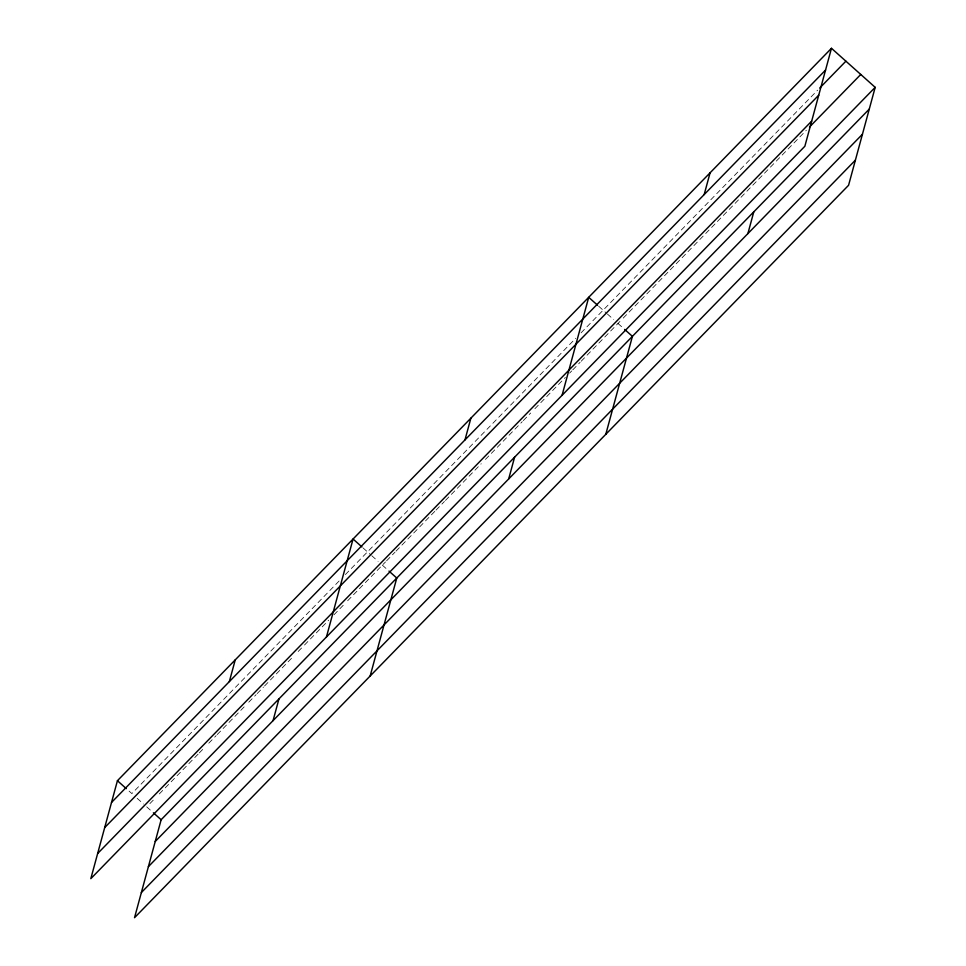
<?xml version="1.0" encoding="UTF-8"?>
<svg xmlns="http://www.w3.org/2000/svg" width="966" height="966" viewBox="0 0 966 966"><rect width="100%" height="100%" fill="white"/><g stroke="black" fill="none" stroke-linecap="round" stroke-linejoin="round"><path stroke-width="0.72" stroke-dasharray="4.83 3.62" d="M339.09 581.025L131.859 793.581L127.415 789.62M345.393 574.553L575.772 338.257M581.037 332.859L817.647 90.164M149.875 803.615L155.128 798.23M159.342 793.907L198.259 753.987M199.31 752.912L204.575 747.515M208.777 743.192L216.143 735.645M217.193 734.558L244.543 706.508M248.757 702.197L256.123 694.639M257.173 693.564L263.476 687.092M264.539 686.005L293.99 655.793M298.192 651.482L303.457 646.085M304.507 645.01L328.706 620.196M333.958 614.799L343.425 605.09M347.639 600.767L385.506 561.922M386.557 560.848L394.973 552.214M396.024 551.139L434.954 511.219M436.004 510.133L444.42 501.499M445.471 500.424L481.237 463.74M485.439 459.418L522.256 421.659M523.306 420.584L530.672 413.025M534.886 408.715L565.388 377.416M569.602 373.105L571.703 370.944M572.753 369.869L580.119 362.31M581.17 361.236L622.176 319.178M623.215 318.104L669.257 270.878M670.307 269.804L716.349 222.578M717.4 221.504L763.442 174.278M764.492 173.204L806.344 130.265M598.691 306.234L606.31 313.044M607.373 313.986L613.736 319.674M617.986 323.465L623.529 328.428M363.047 547.927L370.678 554.738M371.741 555.679L378.104 561.367M382.355 565.158L387.897 570.121M137.16 798.327L143.536 804.014M146.711 806.852L152.266 811.814"/><path stroke-width="1.45" d="M831.472 48.3L117.429 780.709L90.816 878.662L804.859 146.264L831.472 48.3L875.184 87.338L848.571 185.291L134.528 917.7L161.141 819.736L875.184 87.338M229.34 681.61L235.245 659.863M273.052 720.648L278.957 698.889M326.448 636.968L353.061 539.016L361.936 546.937M370.159 676.007L396.772 578.042L389.008 571.111M464.972 439.916L470.877 418.169M508.684 478.955L514.588 457.196M562.079 395.275L588.705 297.323L597.58 305.244M605.791 434.314L632.416 336.349L624.64 329.418M704.178 194.564L710.082 172.805M747.889 233.591L753.794 211.844M111.525 802.456L825.568 70.059M819.736 88.015L845.902 61.184M104.69 827.608L818.733 95.199M97.651 853.521L811.694 121.112M809.484 127.041L860.766 74.454M155.224 841.495L869.279 109.086M148.402 866.635L862.445 134.238M141.362 892.548L855.405 160.151M117.429 780.709L126.304 788.63M153.377 812.804L161.141 819.736"/></g></svg>
